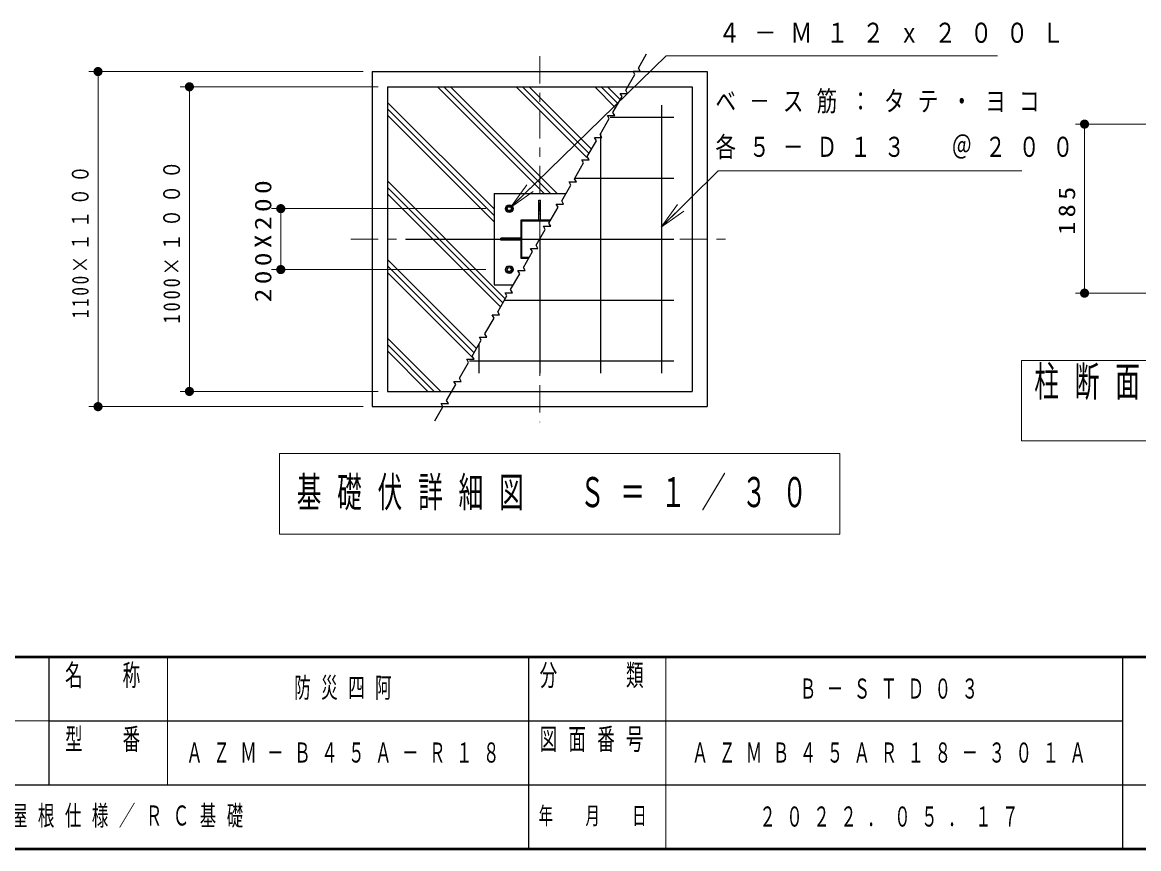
# Model space of a CAD drawing. Units: millimetres on the paper, with parts at other scales. Extents: x -385 to 7, y 0 to 267.
# Drawn here: x -190.4 to -68.2, y 0 to 90.4 of the extents above; entities that cross this region are included whole.
import ezdxf

# ---------------------------------------------------------------- set-up
doc = ezdxf.new("R2010")
doc.units = ezdxf.units.MM
doc.linetypes.add('USER2', pattern=[6, 3, -1, 1, -1])
doc.layers.add('LY_1', color=190, linetype='Continuous', lineweight=25)
doc.styles.add('ＭＳ ゴシック', font='')
doc.styles.get('ＭＳ ゴシック').set_extended_font_data('MS Gothic')

# ---------------------------------------------------------------- blocks, each defined once
blk = doc.blocks.new('filled_dot')
at = {"color": 0, "linetype": 'Continuous', "lineweight": -2, "const_width": 1.25}
blk.add_lwpolyline([(-0.625, 0, 1), (0.625, 0, 1)], format="xyb", close=True, dxfattribs=at)

msp = doc.modelspace()

# ---------------------------------------------------------------- linework, layer by layer
at = {"layer": 'LY_1', "color": 7, "linetype": 'USER2', "lineweight": 13}
for p, q in [((-133.788, 86.722), (-133.788, 46.679)), ((-154.459, 66.701), (-112.736, 66.701))]:
    msp.add_line(p, q, dxfattribs=at)
at = {"layer": 'LY_1', "color": 7, "lineweight": 13}
for p, q in [((-153.121, 85.035), (-183.121, 85.035)), ((-182.121, 48.368), (-182.121, 85.035)), ((-151.454, 83.368), (-173.121, 83.368)), ((-172.121, 50.035), (-172.121, 83.368)), ((-133.304, 71.701), (-144.971, 83.368)), ((-132.597, 71.701), (-144.264, 83.368)), ((-131.89, 71.701), (-143.557, 83.368)), ((-128.633, 75.629), (-136.373, 83.368)), ((-128.375, 76.077), (-135.666, 83.368)), ((-128.116, 76.525), (-134.958, 83.368)), ((-125.486, 81.08), (-127.774, 83.368)), ((-125.227, 81.528), (-127.067, 83.368)), ((-124.969, 81.977), (-126.36, 83.368)), ((-138.788, 70), (-150.454, 81.667)), ((-138.788, 69.293), (-150.454, 80.96)), ((-138.788, 68.586), (-150.454, 80.253)), ((-62.671, 79.285), (-75.171, 79.285)), ((-74.171, 60.785), (-74.171, 79.285)), ((-137.558, 60.172), (-150.454, 73.069)), ((-137.816, 59.723), (-150.454, 72.361)), ((-136.985, 70.171), (-135.185, 72.622)), ((-136.985, 70.171), (-134.836, 72.264)), ((-138.075, 59.275), (-150.454, 71.654)), ((-134.487, 71.906), (-136.985, 70.171)), ((-139.688, 70.035), (-163.121, 70.035)), ((-162.121, 63.368), (-162.121, 70.035)), ((-120.483, 68.002), (-118.706, 70.47)), ((-120.483, 68.002), (-118.354, 70.115)), ((-118.001, 69.761), (-120.483, 68.002)), ((-133.888, 69.451), (-133.688, 69.451)), ((-136.537, 66.602), (-136.537, 66.802)), ((-140.705, 54.721), (-150.454, 64.47)), ((-140.964, 54.272), (-150.454, 63.763)), ((-139.688, 63.368), (-163.121, 63.368)), ((-141.222, 53.824), (-150.454, 63.056)), ((-62.671, 60.785), (-75.171, 60.785)), ((-144.617, 50.035), (-150.454, 55.872)), ((-145.324, 50.035), (-150.454, 55.165)), ((-146.031, 50.035), (-150.454, 54.458)), ((-81.071, 53.435), (-81.071, 44.635)), ((-28.771, 53.435), (-81.071, 53.435)), ((-151.454, 50.035), (-173.121, 50.035)), ((-153.121, 48.368), (-183.121, 48.368)), ((-81.071, 44.635), (-28.771, 44.635)), ((-162.249, 43.225), (-162.249, 34.425)), ((-100.949, 43.225), (-162.249, 43.225)), ((-100.949, 34.425), (-100.949, 43.225)), ((-162.249, 34.425), (-100.949, 34.425)), ((-174.5, 21), (-174.5, 7)), ((-120, 21), (-120, 0)), ((-242.5, 14), (-187.5, 14))]:
    msp.add_line(p, q, dxfattribs=at)
at = {"layer": 'LY_1', "color": 7}
for p, q in [((-152.121, 85.035), (-152.121, 48.368)), ((-152.121, 85.035), (-115.454, 85.035)), ((-115.454, 85.035), (-115.454, 48.368)), ((-150.454, 83.368), (-150.454, 50.035)), ((-150.454, 83.368), (-117.121, 83.368)), ((-117.121, 83.368), (-117.121, 50.035)), ((-120.454, 81.368), (-120.454, 52.035)), ((-126.09, 80.035), (-119.121, 80.035)), ((-127.121, 78.248), (-127.121, 52.035)), ((-129.939, 73.368), (-119.121, 73.368)), ((-138.788, 71.701), (-130.901, 71.701)), ((-138.788, 71.701), (-138.788, 61.701)), ((-133.888, 68.785), (-133.888, 70.951)), ((-133.888, 70.951), (-133.688, 70.951)), ((-133.688, 68.785), (-133.688, 70.951)), ((-137.33, 70.396), (-137.538, 70.035)), ((-137.538, 70.034), (-137.33, 69.674)), ((-136.913, 70.395), (-137.329, 70.395)), ((-137.329, 69.674), (-136.913, 69.674)), ((-136.705, 70.034), (-136.913, 70.395)), ((-136.913, 69.674), (-136.705, 70.035)), ((-132.585, 68.785), (-135.871, 68.785)), ((-135.871, 68.785), (-135.871, 64.618)), ((-132.647, 68.678), (-135.764, 68.678)), ((-135.764, 68.678), (-135.764, 64.725)), ((-148.454, 66.701), (-119.121, 66.701)), ((-135.871, 66.802), (-138.037, 66.802)), ((-138.037, 66.602), (-138.037, 66.802)), ((-135.871, 66.602), (-138.037, 66.602)), ((-133.788, 66.701), (-133.788, 52.035)), ((-137.538, 63.368), (-137.33, 63.729)), ((-137.329, 63.729), (-136.913, 63.729)), ((-136.913, 63.729), (-136.705, 63.368)), ((-135.871, 64.618), (-134.991, 64.618)), ((-135.764, 64.725), (-134.929, 64.725)), ((-137.33, 63.007), (-137.538, 63.368)), ((-136.913, 63.007), (-137.329, 63.007)), ((-136.704, 63.368), (-136.913, 63.007)), ((-138.788, 61.701), (-136.674, 61.701)), ((-137.637, 60.035), (-119.121, 60.035)), ((-140.454, 55.154), (-140.454, 52.035)), ((-141.486, 53.368), (-119.121, 53.368)), ((-150.454, 50.035), (-117.121, 50.035)), ((-152.121, 48.368), (-115.454, 48.368))]:
    msp.add_line(p, q, dxfattribs=at)
at = {"layer": 'LY_1', "color": 7, "lineweight": 50}
for p, q in [((-385, 21), (0, 21)), ((-385, 0), (0, 0))]:
    msp.add_line(p, q, dxfattribs=at)
at = {"layer": 'LY_1', "color": 211}
for p, q in [((-187.5, 21), (-187.5, 7)), ((-135, 21), (-135, 0)), ((-70, 21), (-70, 0)), ((-187.5, 14), (-70, 14)), ((-242.5, 7), (0, 7))]:
    msp.add_line(p, q, dxfattribs=at)
at = {"layer": 'LY_1', "color": 7}
msp.add_lwpolyline([(-145.268, 46.816), (-144.379, 48.357), (-144.579, 48.704), (-143.779, 48.704), (-143.979, 49.05), (-142.979, 50.782), (-143.179, 51.129), (-142.379, 51.129), (-142.579, 51.475), (-141.579, 53.207), (-141.779, 53.553), (-140.979, 53.553), (-141.179, 53.9), (-140.179, 55.632), (-140.379, 55.978), (-139.579, 55.978), (-139.779, 56.325), (-138.779, 58.057), (-138.979, 58.403), (-138.179, 58.403), (-138.379, 58.75), (-137.379, 60.482), (-137.579, 60.828), (-136.779, 60.828), (-136.979, 61.175), (-135.979, 62.907), (-136.179, 63.253), (-135.379, 63.253), (-135.579, 63.599), (-134.579, 65.331), (-134.779, 65.678), (-133.979, 65.678), (-134.179, 66.024), (-133.179, 67.756), (-133.379, 68.103), (-132.579, 68.103), (-132.779, 68.449), (-131.779, 70.181), (-131.979, 70.528), (-131.179, 70.528), (-131.379, 70.874), (-130.379, 72.606), (-130.579, 72.952), (-129.779, 72.952), (-129.979, 73.299), (-128.979, 75.031), (-129.179, 75.377), (-128.379, 75.377), (-128.579, 75.724), (-127.579, 77.456), (-127.779, 77.802), (-126.979, 77.802), (-127.179, 78.149), (-126.179, 79.881), (-126.379, 80.227), (-125.579, 80.227), (-125.779, 80.573), (-124.779, 82.306), (-124.979, 82.652), (-124.179, 82.652), (-124.379, 82.998), (-123.379, 84.73), (-123.579, 85.077), (-122.779, 85.077), (-122.979, 85.423), (-122.089, 86.964)], dxfattribs=at)
at = {"layer": 'LY_1', "color": 7, "lineweight": 13}
for points in [[(-136.985, 70.171), (-119.951, 86.763), (-83.692, 86.763)], [(-120.483, 68.002), (-114.264, 74.174), (-81.045, 74.174)]]:
    msp.add_lwpolyline(points, dxfattribs=at)
at = {"layer": 'LY_1', "color": 7}
for centre, radius in [((-137.121, 70.035), 0.417), ((-137.121, 70.035), 0.361), ((-137.121, 70.035), 0.212), ((-137.121, 63.368), 0.417), ((-137.121, 63.368), 0.361), ((-137.121, 63.368), 0.212)]:
    msp.add_circle(centre, radius, dxfattribs=at)

# ---------------------------------------------------------------- block references
at = {"layer": 'LY_1', "color": 7, "lineweight": 13, "xscale": 0.4, "yscale": 0.4}
for p, rotation in [((-182.121, 85.035), 270), ((-172.121, 83.368), 270), ((-74.171, 79.285), 270), ((-162.121, 70.035), 270), ((-162.121, 63.368), 90), ((-74.171, 60.785), 90), ((-172.121, 50.035), 90), ((-182.121, 48.368), 90)]:
    msp.add_blockref('filled_dot', p, dxfattribs=dict(at, rotation=rotation))

# ---------------------------------------------------------------- texts
at = {"layer": 'LY_1', "color": 7, "style": 'ＭＳ ゴシック'}
for s, insert, char_height, attachment_point in [('\\T1.64;\\W0.8;４－Ｍ１２ｘ２００Ｌ', (-114.228, 89.263), 2.199, 4), ('\\T1.64;\\W0.75;ベ－ス筋：タテ・ヨコ', (-114.557, 81.674), 2.199, 4), ('\\T1.64;\\W0.75;各５－Ｄ１３\u3000＠２００', (-114.557, 76.674), 2.199, 4), ('\\T1.64;\\W0.6;柱断面図\u3000Ｓ＝１／１０', (-79.671, 52.785), 3.299, 1), ('\\T1.64;\\W0.6;基礎伏詳細図\u3000Ｓ＝１／３０', (-131.599, 38.825), 3.299, 5), ('\\T1.64;\\W0.6;防災四阿', (-154.75, 17.5), 2.199, 5), ('\\T1.64;\\W0.6;Ｂ－ＳＴＤ０３', (-95, 17.5), 2.199, 5), ('\\T1.64;\\W0.6;ＡＺＭ－Ｂ４５Ａ－Ｒ１８', (-154.75, 10.5), 2.199, 5), ('\\T1.64;\\W0.6;ＡＺＭＢ４５ＡＲ１８－３０１Ａ', (-95, 10.5), 2.199, 5), ('\\T1.64;\\W0.6;アルミ屋根仕様／ＲＣ基礎', (-200.5, 3.5), 2.199, 4), ('\\T1.64;\\W0.6;２０２２．０５．１７', (-95, 3.5), 2.199, 5)]:
    msp.add_mtext(s, dxfattribs=dict(at, insert=insert, char_height=char_height, attachment_point=attachment_point))
at = {"layer": 'LY_1', "color": 7, "char_height": 1.833, "attachment_point": 8, "rotation": 90, "style": 'ＭＳ ゴシック'}
for s, insert in [('\\T1.32;\\W0.8;1000×１０００', (-173.121, 66.701)), ('\\T1.32;\\W0.75;1100×１１００', (-183.121, 66.701)), ('\\T1.32;\\W1.2;200X200', (-163.121, 66.701)), ('\\T1.33;\\W1.15;185', (-75.171, 70.035))]:
    msp.add_mtext(s, dxfattribs=dict(at, insert=insert))
at = {"layer": 'LY_1', "color": 4, "style": 'ＭＳ ゴシック'}
for s, insert, char_height, attachment_point in [('\\T1.64;\\W0.6;名\u3000称', (-181, 20.167), 2.346, 2), ('\\T1.64;\\W0.6;分\u3000\u3000類', (-127.5, 20.167), 2.346, 2), ('\\T1.64;\\W0.6;型\u3000番', (-181, 13.167), 2.346, 2), ('\\T1.64;\\W0.6;図面番号', (-127.5, 13.167), 2.346, 2), ('\\T1.64;\\W0.6;年\u3000月\u3000日', (-127.5, 3.5), 1.906, 5)]:
    msp.add_mtext(s, dxfattribs=dict(at, insert=insert, char_height=char_height, attachment_point=attachment_point))

doc.saveas('drawing.dxf')
